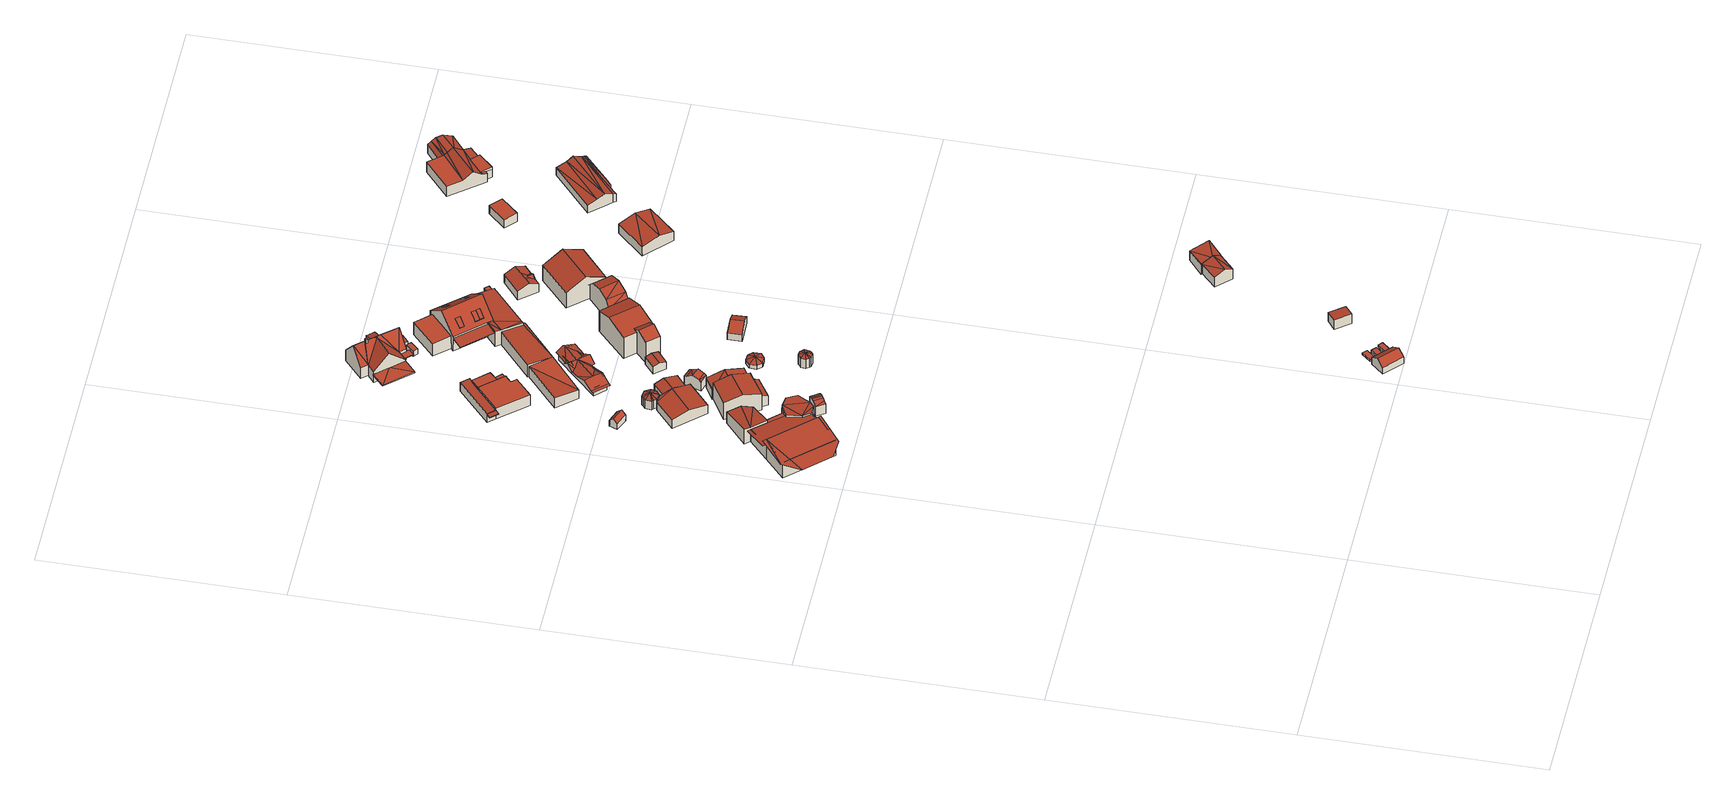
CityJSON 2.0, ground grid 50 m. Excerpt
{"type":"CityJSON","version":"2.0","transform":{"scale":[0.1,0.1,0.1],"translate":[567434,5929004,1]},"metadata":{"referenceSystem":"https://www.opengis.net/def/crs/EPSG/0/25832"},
"CityObjects":{
"building1":{"type":"Building","attributes":{"Grundfläche 2D":"167.193828","Grundhöhe NN":"1.106"},"geometry":[{"type":"Solid","lod":"3","boundaries":[[[[0,1,2,3]],[[0,4,5,6]],[[6,7,0]],[[7,1,0]],[[8,9,1,7]],[[10,2,1]],[[11,12,13,14,15,16,17,18,19,20,21,22]],[[20,23,24,21]],[[25,26,27]],[[25,28,29,26]],[[30,31,32,26,29,28,33,34]],[[0,3,19,18]],[[16,4,0,18,17]],[[16,5,4]],[[35,36,37,16]],[[5,16,37,38,6]],[[7,6,38,39]],[[8,7,39,40]],[[9,8,40,41]],[[23,20,19,3,2,10,42,43]],[[1,9,41,44]],[[10,1,44,42]],[[35,45,14,46,36]],[[43,47,24,23]],[[21,24,47,48]],[[22,21,48,49]],[[13,22,49,50]],[[32,14,13,26]],[[26,13,50,51,52]],[[53,29,52,51,54]],[[32,55,53,54,46,14]],[[37,36,46,54,51,50,49,48,47,43,42,44,41,40,39,38]],[[15,14,45,16]],[[13,12,11,22]],[[16,45,35]],[[52,29,28,25,27]],[[26,52,27]],[[32,31,30,34,33,28,29,53,55]]]],"semantics":{"surfaces":[{"type":"RoofSurface"},{"type":"WallSurface"},{"type":"GroundSurface"}],"values":[[0,0,0,0,0,0,0,0,0,0,0,1,1,1,1,1,1,1,1,1,1,1,1,1,1,1,1,1,1,1,1,2,0,0,0,0,0,0]]}}]},
"building2":{"type":"Building","attributes":{"Grundfläche 2D":"5.626395","Grundhöhe NN":"1.297"},"geometry":[{"type":"Solid","lod":"3","boundaries":[[[[56,57,58,59]],[[60,56,59,61]],[[61,59,58,62,63]],[[60,61,63,64]],[[57,56,60,64,65]],[[58,57,65,62]],[[63,62,65,64]]]],"semantics":{"surfaces":[{"type":"RoofSurface"},{"type":"WallSurface"},{"type":"GroundSurface"}],"values":[[0,0,1,1,1,1,2]]}}]},
"building3":{"type":"Building","attributes":{"Grundfläche 2D":"6.406863","Grundhöhe NN":"1.106"},"geometry":[{"type":"Solid","lod":"3","boundaries":[[[[66,67,68]],[[69,70,71,67,66]],[[72,70,69,73]],[[74,73,75]],[[76,74,75,77]],[[78,77,79]],[[76,77,78]],[[73,74,72]],[[68,67,80,81]],[[82,83,79,77,75,73,69,66,68,81,84]],[[78,79,83,85]],[[67,71,70,72,74,76,78,85,80]],[[83,82,84,81,80,85]]]],"semantics":{"surfaces":[{"type":"RoofSurface"},{"type":"WallSurface"},{"type":"GroundSurface"}],"values":[[0,0,0,0,0,0,0,0,1,1,1,1,2]]}}]},
"building4":{"type":"Building","attributes":{"Grundfläche 2D":"118.322552","Grundhöhe NN":"1.007"},"geometry":[{"type":"Solid","lod":"3","boundaries":[[[[86,87,88,89]],[[90,91,92,93,94]],[[91,95,96,92]],[[97,98,99,100,101]],[[102,97,103]],[[98,97,102]],[[102,103,104]],[[105,106,107]],[[108,106,105]],[[109,110,106,108]],[[86,89,111,112]],[[87,86,112,113]],[[88,87,113,114]],[[94,102,115,116,90]],[[95,91,90,116,117]],[[88,114,118,100,96,95,117,111,89]],[[102,94,93,92,96,100,99,98]],[[101,100,118,119]],[[120,103,97,101,119,121]],[[104,103,120,122]],[[104,122,115,102]],[[105,107,123,124]],[[108,105,124,125]],[[109,108,125,126]],[[110,109,126,127]],[[107,106,110,127,123]],[[116,115,122,120,121,119,118,114,113,112,111,117]],[[123,127,126,125,124]]]],"semantics":{"surfaces":[{"type":"RoofSurface"},{"type":"WallSurface"},{"type":"GroundSurface"}],"values":[[0,0,0,0,0,0,0,0,0,0,1,1,1,1,1,1,1,1,1,1,1,1,1,1,1,1,2,2]]}}]},
"building5":{"type":"Building","attributes":{"Grundfläche 2D":"54.544640","Grundhöhe NN":"1.197"},"geometry":[{"type":"Solid","lod":"3","boundaries":[[[[128,129,130,131,132,133]],[[134,128,135]],[[136,129,128,134]],[[135,128,133,132,131,137,138]],[[134,135,138,139]],[[136,134,139,140]],[[130,129,136,140,141]],[[131,130,141,137]],[[139,138,137,141,140]]]],"semantics":{"surfaces":[{"type":"RoofSurface"},{"type":"WallSurface"},{"type":"GroundSurface"}],"values":[[0,0,0,1,1,1,1,1,2]]}}]},
"building6":{"type":"Building","attributes":{"Grundfläche 2D":"17.968869","Grundhöhe NN":"1.094"},"geometry":[{"type":"Solid","lod":"3","boundaries":[[[[142,143,144,145]],[[146,143,142,147]],[[145,144,148,149]],[[147,142,145,149,150]],[[146,147,150,151]],[[148,144,143,146,151]],[[150,149,148,151]]]],"semantics":{"surfaces":[{"type":"RoofSurface"},{"type":"WallSurface"},{"type":"GroundSurface"}],"values":[[0,0,1,1,1,1,2]]}}]},
"building7":{"type":"Building","attributes":{"Grundfläche 2D":"8.185371","Grundhöhe NN":"1.488"},"geometry":[{"type":"Solid","lod":"3","boundaries":[[[[152,153,154]],[[152,155,153]],[[152,154,156]],[[152,156,157]],[[152,157,158]],[[152,158,159]],[[152,159,160]],[[152,160,161]],[[152,161,162]],[[152,162,163]],[[152,163,164]],[[152,164,155]],[[165,166,154,153]],[[166,167,156,154]],[[167,168,157,156]],[[168,169,158,157]],[[169,170,159,158]],[[170,171,160,159]],[[171,172,161,160]],[[172,173,162,161]],[[173,174,163,162]],[[175,165,153,155]],[[174,176,164,163]],[[176,175,155,164]],[[166,165,175,176,174,173,172,171,170,169,168,167]]]],"semantics":{"surfaces":[{"type":"RoofSurface"},{"type":"WallSurface"},{"type":"GroundSurface"}],"values":[[0,0,0,0,0,0,0,0,0,0,0,0,1,1,1,1,1,1,1,1,1,1,1,1,2]]}}]},
"building8":{"type":"Building","attributes":{"Grundfläche 2D":"3.098984","Grundhöhe NN":"1.173"},"geometry":[{"type":"Solid","lod":"3","boundaries":[[[[177,178,179,180]],[[181,182,180,179]],[[182,183,177,180]],[[183,184,178,177]],[[184,181,179,178]],[[184,183,182,181]]]],"semantics":{"surfaces":[{"type":"RoofSurface"},{"type":"WallSurface"},{"type":"GroundSurface"}],"values":[[0,1,1,1,1,2]]}}]},
"building9":{"type":"Building","attributes":{"Grundfläche 2D":"2.288285","Grundhöhe NN":"1.128"},"geometry":[{"type":"Solid","lod":"3","boundaries":[[[[185,186,187,188]],[[189,190,188,187]],[[190,191,185,188]],[[191,192,186,185]],[[192,189,187,186]],[[192,191,190,189]]]],"semantics":{"surfaces":[{"type":"RoofSurface"},{"type":"WallSurface"},{"type":"GroundSurface"}],"values":[[0,1,1,1,1,2]]}}]},
"building10":{"type":"Building","attributes":{"Grundfläche 2D":"2.479480","Grundhöhe NN":"1.094"},"geometry":[{"type":"Solid","lod":"3","boundaries":[[[[193,194,195,196]],[[197,198,196,195]],[[198,199,193,196]],[[199,200,194,193]],[[200,197,195,194]],[[200,199,198,197]]]],"semantics":{"surfaces":[{"type":"RoofSurface"},{"type":"WallSurface"},{"type":"GroundSurface"}],"values":[[0,1,1,1,1,2]]}}]},
"building11":{"type":"Building","attributes":{"Grundfläche 2D":"83.796804","Grundhöhe NN":"1.479"},"children":["building11-1"],"geometry":[{"type":"Solid","lod":"3","boundaries":[[[[201,202,203,204,205]],[[206,207,208,209]],[[210,211,212,213,214,215]],[[216,217,218]],[[219,220,221,222,217,216]],[[216,223,224,219]],[[220,219,224,225]],[[220,225,226,227,221]],[[228,229,222,221,227,226]],[[203,202,230,231]],[[204,203,231,232]],[[205,204,232,233]],[[234,208,207,201,205,233]],[[208,234,223,216,209]],[[209,216,218,206]],[[212,222,229,228,235,213]],[[214,213,235,236]],[[215,214,236,237]],[[215,237,230,202,210]],[[207,206,218,217,211,210,202,201]],[[211,217,222,212]],[[231,230,237,236,235,228,226,225,224,223,234,233,232]]]],"semantics":{"surfaces":[{"type":"RoofSurface"},{"type":"WallSurface"},{"type":"GroundSurface"}],"values":[[0,0,0,0,0,1,1,1,1,1,1,1,1,1,1,1,1,1,1,1,1,2]]}}]},
"building11-1":{"type":"BuildingInstallation","parents":["building11"],"geometry":[{"type":"MultiSurface","lod":"3","boundaries":[[[238,239,222,240]],[[221,240,222,229,227]],[[240,221,227,241,238]],[[239,238,241,242]],[[222,239,242,229]],[[242,241,227,229]]],"semantics":{"surfaces":[{"type":"RoofSurface"},{"type":"WallSurface"},{"type":"OuterCeilingSurface"}],"values":[0,1,1,1,1,2]}}]},
"building12":{"type":"Building","attributes":{"Grundfläche 2D":"17.566678","Grundhöhe NN":"1.188"},"geometry":[{"type":"Solid","lod":"3","boundaries":[[[[243,244,245,246,247]],[[248,243,247,249]],[[250,251,249,247,246,245,252,253]],[[248,249,251,254]],[[244,243,248,254,255]],[[245,244,255,252]],[[251,250,253,252,255,254]]]],"semantics":{"surfaces":[{"type":"RoofSurface"},{"type":"WallSurface"},{"type":"GroundSurface"}],"values":[[0,0,1,1,1,1,2]]}}]},
"building13":{"type":"Building","attributes":{"Grundfläche 2D":"7.980251","Grundhöhe NN":"1.007"},"geometry":[{"type":"Solid","lod":"3","boundaries":[[[[256,257,258]],[[259,257,256]],[[260,256,258,261]],[[260,261,262]],[[263,264,262,265]],[[260,262,264]],[[261,258,257,266,267]],[[265,262,261,267,268]],[[263,265,268,269]],[[259,256,260,264,263,269,270]],[[257,259,270,266]],[[269,268,267,266,270]]]],"semantics":{"surfaces":[{"type":"RoofSurface"},{"type":"WallSurface"},{"type":"GroundSurface"}],"values":[[0,0,0,0,0,0,1,1,1,1,1,2]]}}]},
"building14":{"type":"Building","attributes":{"Grundfläche 2D":"5.634349","Grundhöhe NN":"1.144"},"geometry":[{"type":"Solid","lod":"3","boundaries":[[[[271,272,273,274]],[[272,275,273]],[[272,271,276]],[[272,276,277]],[[272,277,278]],[[272,278,279]],[[272,279,280]],[[272,280,281]],[[272,281,282]],[[275,272,282,283]],[[284,285,286,271,274,273]],[[286,287,276,271]],[[287,288,277,276]],[[288,289,278,277]],[[289,290,279,278]],[[290,291,280,279]],[[291,292,281,280]],[[292,293,282,281]],[[293,294,295,275,283,282]],[[295,284,273,275]],[[290,289,288,287,286,285,284,295,294,293,292,291]]]],"semantics":{"surfaces":[{"type":"RoofSurface"},{"type":"WallSurface"},{"type":"GroundSurface"}],"values":[[0,0,0,0,0,0,0,0,0,0,1,1,1,1,1,1,1,1,1,1,2]]}}]},
"building15":{"type":"Building","attributes":{"Grundfläche 2D":"37.611624","Grundhöhe NN":"1.322"},"geometry":[{"type":"MultiSurface","lod":"3","boundaries":[[[296,297,298,299,300]],[[301,302,299,303,304]],[[302,301,304,305,306]],[[307,297,296,300,299,302,306]],[[306,305,304,308,309,310]],[[311,309,312,313]],[[309,314,315,306,310]],[[309,311,314]],[[316,311,313,317,318,319,315,314]],[[316,314,311]],[[319,318,317,320,321]],[[322,323,319,321,320,324,325]],[[326,327,325,324]],[[319,323,322,328,329]],[[330,328,331,332,315]],[[330,315,319,329,328]],[[333,315,332,331,334,335]],[[306,315,333,335,336,297,307]],[[337,338,321,318,316,314,310,305,301,339,340,341]],[[342,343,337,341,344]],[[345,346,347,296,307,333,332,348,330,329,323,342,344,349]],[[339,350,302,300,347,346,351,352,340]],[[346,345,349,344,341,340,352,351]],[[296,347,300,299,298,297]],[[350,339,301,304,303,299,302]],[[299,300,302]],[[305,310,309,308,304]],[[305,304,301]],[[314,309,310]],[[316,318,317,313,311]],[[317,318,321,320]],[[321,338,337,343,342,323,322,325,324,320]],[[322,323,329,328]],[[348,332,331,328,330]],[[328,329,330]],[[332,333,335,334,331]],[[333,307,297,336,335]],[[297,307,296]]],"semantics":{"surfaces":[{"type":"RoofSurface"},{"type":"WallSurface"},{"type":"GroundSurface"}],"values":[0,0,0,0,0,0,0,0,0,0,0,0,0,0,0,0,0,0,1,1,1,1,2,0,0,0,0,0,0,0,0,0,0,0,0,0,0,0]}}]},
"building16":{"type":"Building","attributes":{"Grundfläche 2D":"10.076923","Grundhöhe NN":"1.260"},"geometry":[{"type":"Solid","lod":"3","boundaries":[[[[353,354,355]],[[353,356,354]],[[353,355,357]],[[353,357,358]],[[353,358,359]],[[353,359,360]],[[353,360,361]],[[353,361,356]],[[362,363,355,354]],[[363,364,357,355]],[[364,365,358,357]],[[365,366,359,358]],[[366,367,360,359]],[[367,368,361,360]],[[368,369,356,361]],[[369,362,354,356]],[[363,362,369,368,367,366,365,364]]]],"semantics":{"surfaces":[{"type":"RoofSurface"},{"type":"WallSurface"},{"type":"GroundSurface"}],"values":[[0,0,0,0,0,0,0,0,1,1,1,1,1,1,1,1,2]]}}]},
"building17":{"type":"Building","attributes":{"Grundfläche 2D":"10.139428","Grundhöhe NN":"1.203"},"geometry":[{"type":"Solid","lod":"3","boundaries":[[[[370,371,372,373]],[[374,375,373,372]],[[375,376,370,373]],[[376,377,371,370]],[[377,374,372,371]],[[377,376,375,374]]]],"semantics":{"surfaces":[{"type":"RoofSurface"},{"type":"WallSurface"},{"type":"GroundSurface"}],"values":[[0,1,1,1,1,2]]}}]},
"building18":{"type":"Building","attributes":{"Grundfläche 2D":"76.820242","Grundhöhe NN":"1.393"},"children":["building18-1","building18-2","building18-3","building18-4"],"geometry":[{"type":"Solid","lod":"3","boundaries":[[[[378,379,380,381,379]],[[380,379,378,382,383]],[[384,385,386]],[[387,388,389,386,385]],[[389,388,387,385,383,390,391]],[[383,382,378,392,393,389,391,390]],[[394,395,381]],[[378,395,396,393,392]],[[395,378,379]],[[395,379,381]],[[397,398,386]],[[386,389,397]],[[389,396,397]],[[393,396,389]],[[395,399,400,396]],[[400,401,397,396]],[[394,381,380,402,403]],[[395,394,403,404]],[[395,404,405,406,399]],[[407,401,400,399,406,405,408,409]],[[410,397,401,407,409,408,411,412]],[[412,411,413,398,397,410]],[[386,398,413,414,384]],[[380,383,385,384,414,402]],[[403,402,414,413,411,408,405,404]]]],"semantics":{"surfaces":[{"type":"RoofSurface"},{"type":"WallSurface"},{"type":"GroundSurface"}],"values":[[0,0,0,0,0,0,0,0,0,0,0,0,0,0,0,0,1,1,1,1,1,1,1,1,2]]}}]},
"building18-1":{"type":"BuildingInstallation","parents":["building18"],"geometry":[{"type":"MultiSurface","lod":"3","boundaries":[[[388,415,416,417,418,391]],[[419,417,416,415,387,390]],[[417,419,418]],[[388,387,415]]],"semantics":{"surfaces":[{"type":"RoofSurface"},{"type":"WallSurface"}],"values":[0,1,1,1]}}]},
"building18-2":{"type":"BuildingInstallation","parents":["building18"],"geometry":[{"type":"MultiSurface","lod":"3","boundaries":[[[420,421,422,423,424]],[[425,426,421,420]],[[427,422,421,426,392]],[[427,382,379,424,423,422]],[[378,425,420,424,379]]],"semantics":{"surfaces":[{"type":"RoofSurface"},{"type":"WallSurface"}],"values":[0,1,1,1,1]}}]},
"building18-3":{"type":"BuildingInstallation","parents":["building18"],"geometry":[{"type":"MultiSurface","lod":"3","boundaries":[[[428,406,429,430]],[[428,430,431]],[[428,431,407]],[[430,429,432,433]],[[431,430,433,434]],[[407,431,434,409]],[[429,406,428,407,409,432]],[[434,433,432,409]]],"semantics":{"surfaces":[{"type":"RoofSurface"},{"type":"WallSurface"},{"type":"OuterCeilingSurface"}],"values":[0,0,0,1,1,1,1,2]}}]},
"building18-4":{"type":"BuildingInstallation","parents":["building18"],"geometry":[{"type":"MultiSurface","lod":"3","boundaries":[[[410,435,436,437]],[[410,412,438,435]],[[436,435,438,439]],[[437,436,439,440]],[[440,412,410,437]],[[438,412,440,439]]],"semantics":{"surfaces":[{"type":"RoofSurface"},{"type":"WallSurface"},{"type":"OuterCeilingSurface"}],"values":[0,1,1,1,1,2]}}]},
"building19":{"type":"Building","attributes":{"Grundfläche 2D":"175.745625","Grundhöhe NN":"1.322"},"geometry":[{"type":"Solid","lod":"3","boundaries":[[[[441,442,443]],[[442,444,443]],[[443,444,445,446]],[[447,442,441]],[[448,444,442]],[[449,450,451,452,453]],[[454,455,456,452,451]],[[457,458,459,460]],[[461,462,463]],[[451,462,461]],[[441,443,464,465]],[[447,441,465,466]],[[452,448,442,447,466,467,453]],[[468,459,445,444,448,452,456,469]],[[470,446,445,459,458,471]],[[443,446,470,464]],[[449,453,467,472]],[[450,449,472,473,462,451]],[[454,451,474,475,455]],[[456,455,475,469]],[[460,459,468,476]],[[457,460,476,477]],[[458,457,477,471]],[[463,462,473,478]],[[461,463,478,479]],[[451,461,479,474]],[[472,467,466,465,464,470,471,477,476,468,469,475,474,479,478,473]]]],"semantics":{"surfaces":[{"type":"RoofSurface"},{"type":"WallSurface"},{"type":"GroundSurface"}],"values":[[0,0,0,0,0,0,0,0,0,0,1,1,1,1,1,1,1,1,1,1,1,1,1,1,1,1,2]]}}]},
"building20":{"type":"Building","attributes":{"Grundfläche 2D":"2.654162","Grundhöhe NN":"1.393"},"geometry":[{"type":"Solid","lod":"3","boundaries":[[[[480,481,482,483]],[[484,485,483,482]],[[485,486,480,483]],[[486,487,481,480]],[[487,484,482,481]],[[487,486,485,484]]]],"semantics":{"surfaces":[{"type":"RoofSurface"},{"type":"WallSurface"},{"type":"GroundSurface"}],"values":[[0,1,1,1,1,2]]}}]},
"building21":{"type":"Building","attributes":{"Grundfläche 2D":"15.258210","Grundhöhe NN":"1.237"},"geometry":[{"type":"Solid","lod":"3","boundaries":[[[[488,489,490,491]],[[492,489,488,493]],[[491,490,494,495]],[[493,488,491,495,496]],[[492,493,496,497]],[[494,490,489,492,497]],[[496,495,494,497]]]],"semantics":{"surfaces":[{"type":"RoofSurface"},{"type":"WallSurface"},{"type":"GroundSurface"}],"values":[[0,0,1,1,1,1,2]]}}]},
"building22":{"type":"Building","attributes":{"Grundfläche 2D":"119.996562","Grundhöhe NN":"1.260"},"geometry":[{"type":"Solid","lod":"3","boundaries":[[[[498,499,500]],[[501,500,499,502,503]],[[499,504,505,502]],[[506,505,504]],[[507,505,506]],[[508,507,506]],[[509,507,508]],[[510,509,508]],[[511,509,510]],[[512,513,514,515]],[[516,512,515,517]],[[518,519,520,521,522,523,524]],[[525,526,520,519]],[[527,528,529,530,531,532,524,523,522,533]],[[534,535,530,529]],[[498,500,501,536,537]],[[510,508,506,504,499,498,537,538]],[[511,510,538,539]],[[536,501,503,502,505,507,509,511,539,540]],[[517,515,514,541,542]],[[516,517,542,543]],[[513,512,516,543,544]],[[514,513,544,541]],[[525,519,518,524,532,545,546]],[[526,525,546,547]],[[522,521,520,526,547,548,533]],[[527,533,548,549]],[[534,529,528,527,549,550]],[[535,534,550,551]],[[531,530,535,551,552]],[[532,531,552,545]],[[539,538,537,536,540]],[[542,541,544,543]],[[549,548,547,546,545,552,551,550]]]],"semantics":{"surfaces":[{"type":"RoofSurface"},{"type":"WallSurface"},{"type":"GroundSurface"}],"values":[[0,0,0,0,0,0,0,0,0,0,0,0,0,0,0,1,1,1,1,1,1,1,1,1,1,1,1,1,1,1,1,2,2,2]]}}]},
"building23":{"type":"Building","attributes":{"Grundfläche 2D":"1.882504","Grundhöhe NN":"1.531"},"geometry":[{"type":"Solid","lod":"3","boundaries":[[[[553,554,555,556]],[[557,558,556,555]],[[558,559,553,556]],[[559,560,554,553]],[[560,557,555,554]],[[560,559,558,557]]]],"semantics":{"surfaces":[{"type":"RoofSurface"},{"type":"WallSurface"},{"type":"GroundSurface"}],"values":[[0,1,1,1,1,2]]}}]},
"building24":{"type":"Building","attributes":{"Grundfläche 2D":"108.463912","Grundhöhe NN":"1.637"},"children":["building24-1","building24-2","building24-3","building24-4","building24-5","building24-6"],"geometry":[{"type":"Solid","lod":"3","boundaries":[[[[561,562,563,564,565]],[[566,567,562,561]],[[568,569,570,571]],[[566,561,565,572,573]],[[567,566,573,574]],[[569,575,576,577,578,563,562,567,574,579,570]],[[576,572,565,564,563,578,577]],[[579,580,571,570]],[[568,571,580,581]],[[581,575,569,568]],[[581,580,579,574,573,572,576,575]]]],"semantics":{"surfaces":[{"type":"RoofSurface"},{"type":"WallSurface"},{"type":"GroundSurface"}],"values":[[0,0,0,1,1,1,1,1,1,1,2]]}}]},
"building24-1":{"type":"BuildingInstallation","parents":["building24"],"geometry":[{"type":"MultiSurface","lod":"3","boundaries":[[[582,583,584,585]],[[585,584,586,587]],[[582,585,587,588]],[[583,582,588,589]],[[584,583,589,586]]],"semantics":{"surfaces":[{"type":"RoofSurface"},{"type":"WallSurface"}],"values":[0,1,1,1,1]}}]},
"building24-2":{"type":"BuildingInstallation","parents":["building24"],"geometry":[{"type":"MultiSurface","lod":"3","boundaries":[[[590,591,592,593,594,595]],[[596,595,594,593,597,598]],[[596,599,600,591,590,595]],[[601,597,593,592]]],"semantics":{"surfaces":[{"type":"RoofSurface"},{"type":"WallSurface"}],"values":[0,1,1,1]}}]},
"building24-3":{"type":"BuildingInstallation","parents":["building24"],"geometry":[{"type":"MultiSurface","lod":"3","boundaries":[[[602,603,592,591]],[[600,604,602,591]],[[604,605,603,602]],[[605,601,592,603]]],"semantics":{"surfaces":[{"type":"RoofSurface"},{"type":"WallSurface"}],"values":[0,1,1,1]}}]},
"building24-4":{"type":"BuildingInstallation","parents":["building24"],"geometry":[{"type":"MultiSurface","lod":"3","boundaries":[[[606,607,608,609]],[[609,608,610,611]],[[606,609,611,612]],[[607,606,612,613]],[[608,607,613,610]]],"semantics":{"surfaces":[{"type":"RoofSurface"},{"type":"WallSurface"}],"values":[0,1,1,1,1]}}]},
"building24-5":{"type":"BuildingInstallation","parents":["building24"],"geometry":[{"type":"MultiSurface","lod":"3","boundaries":[[[614,615,616,617]],[[617,616,618,619]],[[614,617,619,620]],[[615,614,620,621]],[[616,615,621,618]]],"semantics":{"surfaces":[{"type":"RoofSurface"},{"type":"WallSurface"}],"values":[0,1,1,1,1]}}]},
"building24-6":{"type":"BuildingInstallation","parents":["building24"],"geometry":[{"type":"MultiSurface","lod":"3","boundaries":[[[622,623,624,578]],[[625,626,623,622]],[[627,577,578,624]],[[577,625,622,578]],[[626,627,624,623]],[[626,625,577,627]]],"semantics":{"surfaces":[{"type":"RoofSurface"},{"type":"WallSurface"},{"type":"OuterCeilingSurface"}],"values":[0,1,1,1,1,2]}}]},
"building25":{"type":"Building","attributes":{"Grundfläche 2D":"40.855951","Grundhöhe NN":"1.215"},"geometry":[{"type":"Solid","lod":"3","boundaries":[[[[628,629,630]],[[629,631,630]],[[631,632,630]],[[633,628,634,635]],[[633,629,628]],[[634,636,637,638]],[[636,639,637]],[[636,630,632,639]],[[640,639,632]],[[638,635,634]],[[635,638,641,642,633]],[[629,633,642,643]],[[631,629,643,644]],[[632,631,644,645]],[[638,637,646,641]],[[628,630,636,634]],[[640,632,645,647]],[[646,637,639,640,647]],[[643,642,641,646,647,645,644]]]],"semantics":{"surfaces":[{"type":"RoofSurface"},{"type":"WallSurface"},{"type":"GroundSurface"}],"values":[[0,0,0,0,0,0,0,0,0,1,1,1,1,1,1,1,1,1,2]]}}]},
"building26":{"type":"Building","attributes":{"Grundfläche 2D":"81.904686","Grundhöhe NN":"1.501"},"geometry":[{"type":"Solid","lod":"3","boundaries":[[[[648,649,650]],[[651,652,648,650,653]],[[654,652,651,655]],[[650,649,656,657]],[[653,650,657,658]],[[655,651,653,658,659]],[[654,655,659,660]],[[649,648,652,654,660,656]],[[656,660,659,658,657]]]],"semantics":{"surfaces":[{"type":"RoofSurface"},{"type":"WallSurface"},{"type":"GroundSurface"}],"values":[[0,0,0,1,1,1,1,1,2]]}}]},
"building27":{"type":"Building","attributes":{"Grundfläche 2D":"25.621713","Grundhöhe NN":"1.600"},"children":["building27-1"],"geometry":[{"type":"Solid","lod":"3","boundaries":[[[[661,662,663,664,665,666]],[[661,667,668,669,670,671,662]],[[672,670,669,673,674,664]],[[662,671,670,672,664,663]],[[667,661,666,675,676]],[[668,667,676,677]],[[673,669,668,677,678]],[[666,665,664,674,673,678,675]],[[678,677,676,675]]]],"semantics":{"surfaces":[{"type":"RoofSurface"},{"type":"WallSurface"},{"type":"GroundSurface"}],"values":[[0,0,0,0,1,1,1,1,2]]}}]},
"building27-1":{"type":"BuildingInstallation","parents":["building27"],"geometry":[{"type":"MultiSurface","lod":"3","boundaries":[[[679,674,680,681]],[[681,680,682,672]],[[680,683,684]],[[684,663,680]],[[663,682,680]],[[674,664,680]],[[683,680,664]]],"semantics":{"surfaces":[{"type":"RoofSurface"},{"type":"WallSurface"}],"values":[0,0,0,0,0,1,1]}}]},
"building28":{"type":"Building","attributes":{"Grundfläche 2D":"58.950269","Grundhöhe NN":"1.405"},"geometry":[{"type":"Solid","lod":"3","boundaries":[[[[685,686,687]],[[685,687,688]],[[689,688,690]],[[685,688,689]],[[687,686,691,692]],[[690,688,687,692,693]],[[689,690,693,694]],[[691,686,685,689,694]],[[693,692,691,694]]]],"semantics":{"surfaces":[{"type":"RoofSurface"},{"type":"WallSurface"},{"type":"GroundSurface"}],"values":[[0,0,0,0,1,1,1,1,2]]}}]},
"building29":{"type":"Building","attributes":{"Grundfläche 2D":"15.587793","Grundhöhe NN":"1.400"},"geometry":[{"type":"Solid","lod":"3","boundaries":[[[[695,696,697,698]],[[699,700,698,697]],[[700,701,695,698]],[[701,702,696,695]],[[702,699,697,696]],[[702,701,700,699]]]],"semantics":{"surfaces":[{"type":"RoofSurface"},{"type":"WallSurface"},{"type":"GroundSurface"}],"values":[[0,1,1,1,1,2]]}}]},
"building30":{"type":"Building","attributes":{"Grundfläche 2D":"81.269891","Grundhöhe NN":"1.307"},"geometry":[{"type":"Solid","lod":"3","boundaries":[[[[703,704,705]],[[706,707,703]],[[707,704,703]],[[708,709,706]],[[709,710,706]],[[710,707,706]],[[708,711,712,709]],[[713,712,714,715]],[[713,709,712]],[[716,713,715]],[[717,708,706,703,705,718,719]],[[711,708,717,720]],[[712,711,720,721]],[[714,712,721,722]],[[723,716,715,714,722,724]],[[713,716,723,725]],[[709,713,725,726]],[[710,709,726,727]],[[704,707,710,727,728]],[[705,704,728,718]],[[717,719,718,728,727,726,725,723,724,722,721,720]]]],"semantics":{"surfaces":[{"type":"RoofSurface"},{"type":"WallSurface"},{"type":"GroundSurface"}],"values":[[0,0,0,0,0,0,0,0,0,0,1,1,1,1,1,1,1,1,1,1,2]]}}]},
"building31":{"type":"Building","attributes":{"Grundfläche 2D":"103.570350","Grundhöhe NN":"1.367"},"geometry":[{"type":"Solid","lod":"3","boundaries":[[[[729,730,731,732,733,734,735]],[[736,737,738]],[[729,735,739,738,737,740,741]],[[742,743,737,736]],[[744,743,742]],[[745,746,747,743,744,748]],[[741,740,749,750,751]],[[752,753,738,739,754]],[[755,756,757,758]],[[757,756,748,759]],[[742,760,759]],[[760,757,759]],[[761,762,763,760,742,764]],[[765,766,767,762]],[[767,763,762]],[[754,739,735,734,768]],[[751,750,769,733,732,731,730,729,741]],[[769,768,734,733]],[[762,761,764,742,736,738,753,752,770,771,766,765]],[[772,746,745,748,756,755,773]],[[747,746,772,774]],[[749,740,737,743,747,774,775]],[[750,749,775,776]],[[769,750,776,777]],[[768,769,777,778]],[[754,768,778,779]],[[752,754,779,770]],[[759,748,744,742]],[[767,766,771,780]],[[781,758,757,760,763,767,780,782]],[[755,758,781,773]],[[781,782,780,771,770,779,778,777,776,775,774,772,773]]]],"semantics":{"surfaces":[{"type":"RoofSurface"},{"type":"WallSurface"},{"type":"GroundSurface"}],"values":[[0,0,0,0,0,0,0,0,0,0,0,0,0,0,0,1,1,1,1,1,1,1,1,1,1,1,1,1,1,1,1,2]]}}]}
},
"vertices":[
[149,1110,39],[173,1154,37],[149,1144,39],[146,1141,39],[161,1093,39],[162,1093,39],[182,1094,37],[192,1103,36],[208,1131,35],[195,1152,36],[158,1152,38],[93,1208,33],[51,1169,39],[56,1163,39],[138,1075,39],[141,1072,39],[161,1093,36],[149,1109,35],[149,1110,35],[146,1141,33],[149,1144,33],[123,1174,33],[98,1202,33],[156,1150,33],[128,1179,33],[4,1124,42],[56,1163,53],[51,1169,53],[2,1081,37],[20,1109,43],[94,1030,43],[141,1072,53],[138,1075,53],[51,1029,37],[90,1026,42],[161,1093,35],[161,1093,1],[162,1093,1],[182,1094,1],[192,1103,1],[208,1131,1],[195,1152,1],[158,1152,1],[156,1150,1],[173,1154,1],[142,1078,38],[138,1075,1],[128,1179,1],[123,1174,1],[98,1202,1],[56,1163,1],[10,1121,1],[10,1121,42],[92,1032,43],[92,1032,1],[93,1033,43],
[81,1470,27],[78,1462,18],[105,1451,18],[109,1459,27],[85,1479,18],[112,1469,18],[105,1451,3],[112,1469,3],[85,1479,3],[78,1462,3],
[209,1078,29],[192,1092,26],[204,1074,26],[214,1081,31],[202,1099,31],[197,1095,29],[206,1102,32],[218,1084,32],[211,1105,31],[223,1087,31],[215,1107,29],[227,1090,29],[217,1109,28],[229,1092,28],[192,1092,1],[204,1074,1],[218,1084,1],[229,1092,1],[214,1081,1],[217,1109,1],
[206,1189,24],[248,1216,24],[240,1230,31],[197,1203,31],[149,1265,44],[169,1232,53],[222,1265,53],[221,1266,53],[201,1297,44],[189,1198,44],[242,1232,44],[251,1284,35],[221,1266,35],[222,1265,35],[242,1232,25],[272,1250,25],[201,1297,25],[231,1317,25],[200,1298,25],[161,1209,33],[98,1202,39],[123,1174,39],[162,1233,30],[140,1258,30],[89,1213,39],[197,1203,0],[206,1189,0],[248,1216,0],[240,1230,0],[201,1297,0],[149,1265,0],[189,1198,0],[242,1232,0],[272,1250,0],[231,1317,0],[251,1284,0],[200,1298,0],[123,1174,0],[161,1209,0],[162,1233,0],[140,1258,0],[89,1213,0],
[182,1374,32],[129,1330,32],[157,1299,25],[208,1344,25],[202,1351,26],[183,1373,32],[147,1398,24],[163,1395,26],[103,1358,25],[208,1344,2],[163,1395,2],[147,1398,2],[103,1358,2],[157,1299,2],
[573,14,29],[536,48,29],[524,35,18],[561,1,18],[548,62,18],[585,28,18],[524,35,1],[561,1,1],[585,28,1],[548,62,1],
[159,1414,35],[168,1427,28],[154,1429,28],[175,1416,28],[150,1425,28],[144,1420,28],[142,1407,28],[146,1404,28],[150,1398,28],[163,1395,28],[167,1399,28],[173,1403,28],[175,1413,28],[168,1427,5],[154,1429,5],[150,1425,5],[144,1420,5],[142,1407,5],[146,1404,5],[150,1398,5],[163,1395,5],[167,1399,5],[173,1403,5],[175,1416,5],[175,1413,5],
[552,66,6],[561,58,6],[578,77,6],[569,85,6],[578,77,2],[569,85,2],[552,66,2],[561,58,2],
[568,54,6],[577,46,6],[589,61,6],[580,69,6],[589,61,1],[580,69,1],[568,54,1],[577,46,1],
[605,52,6],[597,59,6],[582,42,6],[590,35,6],[582,42,1],[590,35,1],[605,52,1],[597,59,1],
[138,1712,28],[151,1698,28],[152,1697,28],[161,1706,28],[147,1720,28],[110,1743,32],[138,1712,32],[156,1729,32],[128,1760,32],[151,1698,33],[109,1745,33],[58,1699,33],[109,1641,33],[147,1675,33],[137,1685,33],[128,1760,29],[109,1745,29],[110,1743,29],[135,1766,29],[121,1782,28],[45,1713,28],[58,1699,29],[128,1760,5],[135,1766,5],[121,1782,5],[45,1713,5],[45,1713,26],[58,1699,5],[58,1699,26],[151,1698,5],[152,1697,5],[161,1706,5],[147,1720,5],[156,1729,5],[109,1641,5],[147,1675,5],[137,1685,5],
[37,1706,28],[50,1691,28],[45,1713,29],[37,1706,26],[50,1691,26],
[210,1396,30],[196,1412,23],[169,1388,23],[182,1374,30],[183,1373,30],[229,1374,23],[202,1351,23],[183,1373,2],[202,1351,2],[169,1388,2],[182,1374,2],[229,1374,2],[196,1412,2],
[220,1328,27],[240,1318,23],[241,1322,27],[219,1324,23],[224,1342,33],[245,1335,33],[249,1349,25],[230,1360,23],[228,1355,25],[250,1353,23],[240,1318,0],[245,1335,0],[250,1353,0],[230,1360,0],[219,1324,0],
[320,1147,25],[332,1142,31],[329,1154,25],[324,1149,25],[339,1153,25],[319,1137,25],[323,1131,25],[327,1128,25],[337,1127,25],[342,1131,25],[345,1134,25],[346,1145,25],[343,1149,25],[329,1154,1],[324,1149,1],[320,1147,1],[319,1137,1],[323,1131,1],[327,1128,1],[337,1127,1],[342,1131,1],[345,1134,1],[346,1145,1],[343,1149,1],[339,1153,1],
[254,1576,25],[252,1562,22],[277,1586,22],[258,1605,33],[258,1600,31],[230,1596,25],[256,1602,33],[246,1617,22],[221,1593,22],[222,1587,25],[224,1572,32],[244,1565,25],[219,1595,22],[211,1587,32],[216,1581,32],[207,1573,25],[198,1575,22],[199,1574,22],[207,1572,25],[226,1570,32],[201,1566,25],[190,1565,22],[188,1554,25],[185,1532,32],[171,1546,32],[176,1541,32],[199,1516,32],[197,1518,32],[153,1529,23],[181,1500,23],[149,1525,22],[177,1496,22],[219,1535,22],[213,1534,23],[220,1541,24],[225,1542,22],[226,1547,24],[237,1558,32],[230,1537,22],[244,1550,32],[254,1560,22],[161,1525,24],[165,1530,26],[246,1612,24],[246,1612,3],[161,1525,3],[183,1504,24],[182,1505,24],[183,1504,3],[226,1547,3],[268,1590,3],[268,1590,26],[225,1547,24],[225,1547,3],[254,1604,31],[256,1602,3],[254,1604,3],
[313,1236,21],[308,1254,13],[297,1245,13],[322,1253,13],[296,1230,13],[305,1219,13],[320,1219,13],[331,1228,13],[331,1243,13],[308,1254,3],[297,1245,3],[296,1230,3],[305,1219,3],[320,1219,3],[331,1228,3],[331,1243,3],[322,1253,3],
[648,168,25],[627,152,28],[650,122,28],[671,138,25],[650,122,2],[671,138,2],[648,168,2],[627,152,2],
[159,1977,68],[159,1978,68],[163,2017,32],[141,1998,68],[160,1978,68],[192,1984,32],[232,1941,32],[205,1971,32],[209,1920,68],[200,1967,40],[186,1955,61],[182,1951,68],[190,1978,39],[184,1958,61],[162,1975,68],[170,1965,68],[119,1978,32],[130,1966,32],[174,1958,66],[178,1914,32],[189,1902,32],[113,1951,32],[136,1925,66],[160,1898,32],[163,2017,4],[119,1978,4],[130,1966,4],[113,1951,4],[113,1951,28],[160,1898,29],[160,1898,4],[160,1898,25],[178,1914,26],[178,1914,4],[178,1914,24],[189,1902,4],[232,1941,4],
[200,1967,55],[190,1978,55],[188,1981,55],[174,1969,61],[188,1981,39],
[156,1975,73],[159,1972,73],[162,1975,73],[160,1978,73],[159,1978,73],[156,1975,63],[159,1972,63],[162,1975,67],
[136,1925,28],[111,1952,27],[85,1928,27],[134,1874,27],[111,1952,25],[85,1928,25],[134,1874,25],
[167,1904,26],[183,1886,26],[194,1897,26],[167,1904,24],[183,1886,24],[194,1897,24],
[281,1759,44],[267,1730,42],[289,1750,41],[303,1696,37],[384,1767,37],[352,1804,42],[259,1740,44],[300,1693,37],[188,1661,36],[189,1660,36],[225,1619,30],[300,1693,31],[267,1730,36],[304,1688,30],[308,1691,30],[303,1696,31],[391,1788,27],[377,1776,27],[384,1767,27],[398,1780,27],[148,1552,27],[189,1660,30],[113,1593,30],[289,1750,3],[281,1759,3],[259,1740,3],[267,1730,3],[384,1767,3],[303,1696,3],[352,1804,3],[377,1776,3],[188,1661,3],[189,1660,3],[225,1619,3],[308,1691,3],[398,1780,3],[391,1788,3],[113,1593,3],[148,1552,3],
[208,1883,17],[224,1899,17],[216,1907,17],[200,1891,17],[216,1907,4],[200,1891,4],[208,1883,4],[224,1899,4],
[395,1273,32],[394,1302,32],[368,1302,19],[368,1273,19],[420,1303,19],[421,1274,19],[368,1302,2],[368,1273,2],[421,1274,2],[420,1303,2],
[429,1589,37],[418,1579,54],[453,1561,37],[458,1556,37],[447,1547,54],[455,1553,42],[397,1561,62],[427,1529,62],[379,1544,54],[406,1511,54],[369,1536,38],[397,1503,38],[364,1531,37],[392,1499,37],[254,1413,25],[263,1402,22],[288,1423,22],[278,1434,25],[244,1424,22],[268,1445,22],[295,1467,66],[290,1462,70],[313,1437,70],[319,1442,65],[326,1448,60],[303,1474,60],[302,1473,60],[272,1445,57],[295,1420,57],[322,1439,58],[329,1445,60],[360,1474,70],[314,1525,70],[275,1489,58],[295,1467,58],[319,1442,58],[388,1500,58],[341,1550,58],[458,1556,3],[429,1589,3],[364,1531,3],[392,1499,3],[455,1553,3],[288,1423,3],[268,1445,3],[244,1424,3],[263,1402,3],[295,1467,3],[272,1445,3],[295,1420,3],[319,1442,3],[322,1439,3],[388,1500,3],[341,1550,3],[275,1489,3],
[230,1907,13],[244,1920,13],[237,1927,13],[223,1914,13],[237,1927,5],[223,1914,5],[230,1907,5],[244,1920,5],
[322,1778,78],[260,1846,78],[228,1817,43],[281,1759,43],[289,1750,43],[354,1806,43],[293,1875,43],[206,1853,39],[234,1822,39],[287,1870,39],[258,1901,39],[289,1750,6],[354,1806,6],[293,1875,6],[234,1822,6],[228,1817,6],[228,1817,39],[228,1817,41],[287,1870,6],[258,1901,6],[206,1853,6],
[330,1822,50],[317,1811,64],[324,1803,64],[336,1814,50],[324,1803,63],[336,1814,49],[330,1822,49],[317,1811,63],
[277,1775,51],[278,1774,51],[289,1785,64],[283,1792,64],[275,1785,55],[271,1782,51],[271,1782,50],[283,1792,63],[275,1785,54],[277,1775,50],[278,1774,50],[289,1785,63],
[284,1768,51],[296,1778,64],[284,1768,50],[296,1778,63],
[300,1854,50],[288,1843,64],[294,1837,64],[306,1848,50],[294,1837,63],[306,1848,49],[300,1854,49],[288,1843,63],
[254,1800,51],[266,1811,64],[259,1819,64],[247,1808,51],[259,1819,63],[247,1808,50],[254,1800,50],[266,1811,63],
[208,1799,38],[261,1741,38],[281,1759,41],[208,1799,37],[261,1741,37],[281,1759,39],
[749,416,29],[763,466,26],[731,435,27],[727,436,27],[730,434,27],[798,434,27],[758,407,30],[760,404,30],[749,416,36],[727,373,28],[760,404,28],[715,386,36],[698,403,27],[760,404,2],[798,434,2],[763,466,2],[727,436,2],[730,434,2],[727,373,2],[698,403,2],
[426,1586,62],[451,1558,43],[453,1561,43],[488,1652,66],[421,1592,66],[518,1618,43],[390,1626,45],[457,1686,45],[451,1558,5],[453,1561,5],[518,1618,5],[457,1686,5],[390,1626,5],
[451,1739,38],[435,1725,38],[438,1712,32],[440,1701,28],[449,1708,28],[466,1722,28],[435,1757,28],[393,1722,28],[409,1703,38],[420,1712,38],[426,1718,38],[431,1706,32],[422,1686,28],[433,1696,28],[466,1722,6],[435,1757,6],[393,1722,6],[422,1686,6],
[433,1696,29],[440,1701,35],[433,1697,29],[430,1712,35],[448,1708,28],[448,1708,29],
[592,1481,37],[617,1458,28],[671,1515,28],[645,1540,37],[563,1510,28],[617,1567,28],[617,1458,4],[671,1515,4],[617,1567,4],[563,1510,4],
[644,1803,26],[621,1824,26],[587,1788,26],[610,1767,26],[587,1788,4],[610,1767,4],[644,1803,4],[621,1824,4],
[675,1621,29],[753,1718,23],[661,1637,23],[686,1609,36],[768,1700,29],[699,1595,26],[790,1675,26],[778,1689,36],[703,1589,23],[723,1608,23],[794,1671,24],[726,1605,23],[736,1613,23],[797,1667,23],[699,1595,3],[661,1637,3],[686,1609,3],[703,1589,3],[723,1608,3],[726,1605,3],[797,1667,3],[736,1613,3],[794,1671,3],[790,1675,3],[778,1689,3],[753,1718,3],
[703,1858,31],[704,1857,31],[712,1850,31],[712,1849,31],[722,1839,31],[751,1869,31],[735,1885,31],[747,1921,45],[687,1869,45],[760,1904,29],[736,1884,29],[700,1853,29],[704,1857,29],[739,1931,37],[673,1886,32],[735,1936,33],[727,1946,32],[711,1966,31],[651,1914,31],[733,1938,33],[707,1845,27],[712,1849,27],[712,1850,28],[771,1891,26],[761,1903,29],[750,1871,26],[727,1946,27],[733,1939,32],[768,1969,32],[763,1975,27],[735,1936,34],[775,1961,37],[747,1921,38],[749,1918,38],[784,1949,38],[746,1922,38],[760,1904,27],[761,1903,27],[797,1932,27],[751,1869,26],[722,1839,25],[771,1891,4],[761,1903,4],[711,1966,4],[727,1946,4],[651,1914,4],[707,1845,4],[712,1849,4],[722,1839,4],[751,1869,4],[750,1871,4],[797,1932,4],[763,1975,4],[768,1969,4]
]}
